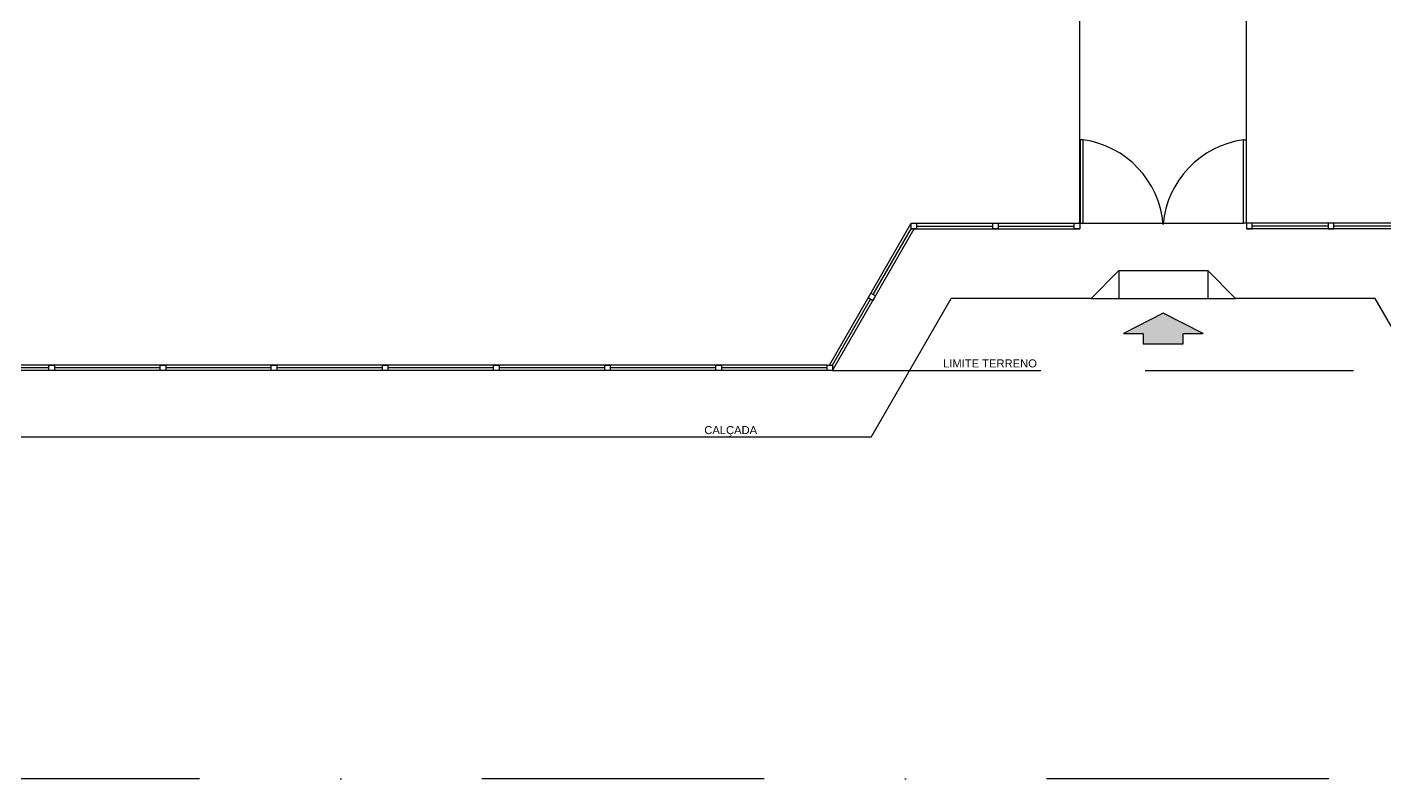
# Model space of a CAD drawing. Header units: centimetres. Extents: x 6807 to 16527, y -130 to 6110.
# Drawn here: x 10120 to 12563, y -130 to 1221 of the extents above; entities that cross this region are included whole.
import ezdxf

# ---------------------------------------------------------------- set-up
doc = ezdxf.new("R2010")
doc.units = ezdxf.units.CM
doc.header["$LTSCALE"] = 10
doc.linetypes.add('DASHDOT', pattern=[25.4, 12.7, -6.35, 0, -6.35])
doc.linetypes.add('TRACEJADO_G', pattern=[0.375, 0.25, -0.125])
for name, color, linetype in [('A-COTAS', 1, 'Continuous'), ('A-PISOS-CTEL', 2, 'TRACEJADO_G'), ('A-PISOS-NIVEL', 1, 'Continuous'), ('AR-PIS', 251, 'Continuous'), ('ARQ-PIS-VISTA', 8, 'Continuous'), ('ARQ-SMB-1_100', 1, 'Continuous'), ('ARQ-TXT-1_075', 2, 'Continuous'), ('PORTAL_VTA_DIST', 2, 'Continuous'), ('PORTAL_VTA_PROX', 1, 'Continuous')]:
    doc.layers.add(name, color=color, linetype=linetype)
doc.styles.add('ESC-50-A20', font='arial.ttf', dxfattribs={"height": 0.1})

msp = doc.modelspace()

# ---------------------------------------------------------------- hatches: boundary and pattern name
at = {"layer": 'A-COTAS'}
h = msp.add_hatch(color=251, dxfattribs=at)
h.dxf.hatch_style = 1
h.paths.add_polyline_path([(12200.4, 670.3), (12236.4, 670.3), (12164.5, 706.8), (12092.7, 670.3), (12128.6, 670.3), (12128.6, 652), (12200.4, 652)])

# ---------------------------------------------------------------- linework, layer by layer
at = {"linetype": 'DASHDOT', "ltscale": 4}
msp.add_lwpolyline([(6807.5, 6109.5), (16527, 6109.5), (16527, -130.1), (6807.5, -130.1)], close=True, dxfattribs=at)
at = {"color": 251}
for points in [[(11720.8, 858.6), (11710.8, 858.6), (11710.8, 868.6), (11720.8, 868.6)], [(11867.7, 858.6), (11857.7, 858.6), (11857.7, 868.6), (11867.7, 868.6)], [(12014.5, 858.6), (12004.5, 858.6), (12004.5, 868.6), (12014.5, 868.6)], [(12314.5, 858.6), (12324.5, 858.6), (12324.5, 868.6), (12314.5, 868.6)], [(12461.3, 858.6), (12471.3, 858.6), (12471.3, 868.6), (12461.3, 868.6)], [(11647, 738.1), (11642, 729.4), (11633.3, 734.4), (11638.3, 743.1)], [(10169.5, 603.8), (10159.5, 603.8), (10159.5, 613.8), (10169.5, 613.8)], [(10369.5, 603.8), (10359.5, 603.8), (10359.5, 613.8), (10369.5, 613.8)], [(10569.5, 603.8), (10559.5, 603.8), (10559.5, 613.8), (10569.5, 613.8)], [(10769.5, 603.8), (10759.5, 603.8), (10759.5, 613.8), (10769.5, 613.8)], [(10969.5, 603.8), (10959.5, 603.8), (10959.5, 613.8), (10969.5, 613.8)], [(11169.5, 603.8), (11159.5, 603.8), (11159.5, 613.8), (11169.5, 613.8)], [(11369.5, 603.8), (11359.5, 603.8), (11359.5, 613.8), (11369.5, 613.8)], [(11569.5, 603.8), (11559.5, 603.8), (11559.5, 613.8), (11569.5, 613.8)]]:
    msp.add_lwpolyline(points, close=True, dxfattribs=at)
at = {"layer": 'A-PISOS-CTEL', "color": 251, "linetype": 'TRACEJADO_G', "ltscale": 150}
msp.add_line((11569.5, 603.8), (12759.5, 603.8), dxfattribs=at)
at = {"layer": 'A-PISOS-NIVEL', "color": 251}
for p, q in [((12014.5, 868.6), (12014.5, 1610.4)), ((12314.5, 868.6), (12314.5, 1610.4)), ((12034.6, 733.6), (11783, 733.6)), ((12546, 733.6), (12294.5, 733.6)), ((11638.8, 483.8), (7544.5, 483.8))]:
    msp.add_line(p, q, dxfattribs=at)
at = {"layer": 'AR-PIS', "color": 251, "ltscale": 10}
for p, q in [((11642.7, 740.6), (11710.8, 858.6)), ((11720.8, 863.6), (11857.7, 863.6)), ((11867.7, 863.6), (12004.5, 863.6)), ((12461.3, 863.6), (12324.5, 863.6)), ((12608.2, 863.6), (12471.3, 863.6)), ((11569.5, 613.8), (11637.7, 731.9)), ((10159.5, 608.8), (9969.5, 608.8)), ((10359.5, 608.8), (10169.5, 608.8)), ((10559.5, 608.8), (10369.5, 608.8)), ((10759.5, 608.8), (10569.5, 608.8)), ((10959.5, 608.8), (10769.5, 608.8)), ((11159.5, 608.8), (10969.5, 608.8)), ((11359.5, 608.8), (11169.5, 608.8)), ((11559.5, 608.8), (11369.5, 608.8))]:
    msp.add_line(p, q, dxfattribs=at)
at = {"layer": 'ARQ-PIS-VISTA', "color": 251}
for p, q in [((12034.6, 733.6), (12084.6, 783.6)), ((12084.6, 783.6), (12244.5, 783.6)), ((12084.6, 783.6), (12084.6, 733.6)), ((12244.5, 783.6), (12244.5, 733.6)), ((12294.5, 733.6), (12244.5, 783.6)), ((12034.6, 733.6), (12294.5, 733.6))]:
    msp.add_line(p, q, dxfattribs=at)
at = {"layer": 'ARQ-SMB-1_100', "color": 251}
msp.add_lwpolyline([(12200.4, 670.3), (12236.4, 670.3), (12164.5, 706.8), (12092.7, 670.3), (12128.6, 670.3), (12128.6, 652), (12200.4, 652), (12200.4, 670.3)], dxfattribs=at)
at = {"layer": 'PORTAL_VTA_DIST', "color": 251}
for centre, start, end in [((11997.4, 852.5), 4.8292, 82.1801), ((12331.6, 852.5), 97.8199, 175.1708)]:
    msp.add_arc(centre, 167.7, start, end, dxfattribs=at)
at = {"layer": 'PORTAL_VTA_PROX', "color": 251}
for p, q in [((11563.7, 613.8), (11710.8, 868.6)), ((11569.5, 603.8), (11716.6, 858.6)), ((11710.8, 868.6), (12014.5, 868.6)), ((11710.8, 858.6), (12014.5, 858.6)), ((12020.2, 868.6), (12308.8, 868.6)), ((12618.2, 868.6), (12314.5, 868.6)), ((12618.2, 858.6), (12314.5, 858.6)), ((11638.8, 483.8), (11783, 733.6)), ((12690.2, 483.8), (12546, 733.6)), ((11559.5, 613.8), (7574.5, 613.8)), ((11559.5, 603.8), (7574.5, 603.8))]:
    msp.add_line(p, q, dxfattribs=at)
for points in [[(12015.2, 868.6), (12020.2, 868.6), (12020.2, 1018.6), (12015.2, 1018.6)], [(12313.8, 868.6), (12308.8, 868.6), (12308.8, 1018.6), (12313.8, 1018.6)]]:
    msp.add_lwpolyline(points, close=True, dxfattribs=at)

# ---------------------------------------------------------------- texts
at = {"layer": 'ARQ-TXT-1_075', "color": 251, "style": 'ESC-50-A20'}
for s, p in [('LIMITE TERRENO', (11768.4, 609.5)), ('CALÇADA ', (11338.7, 489.6))]:
    msp.add_text(s, height=14.4, dxfattribs=at).set_placement(p)

doc.saveas('drawing.dxf')
